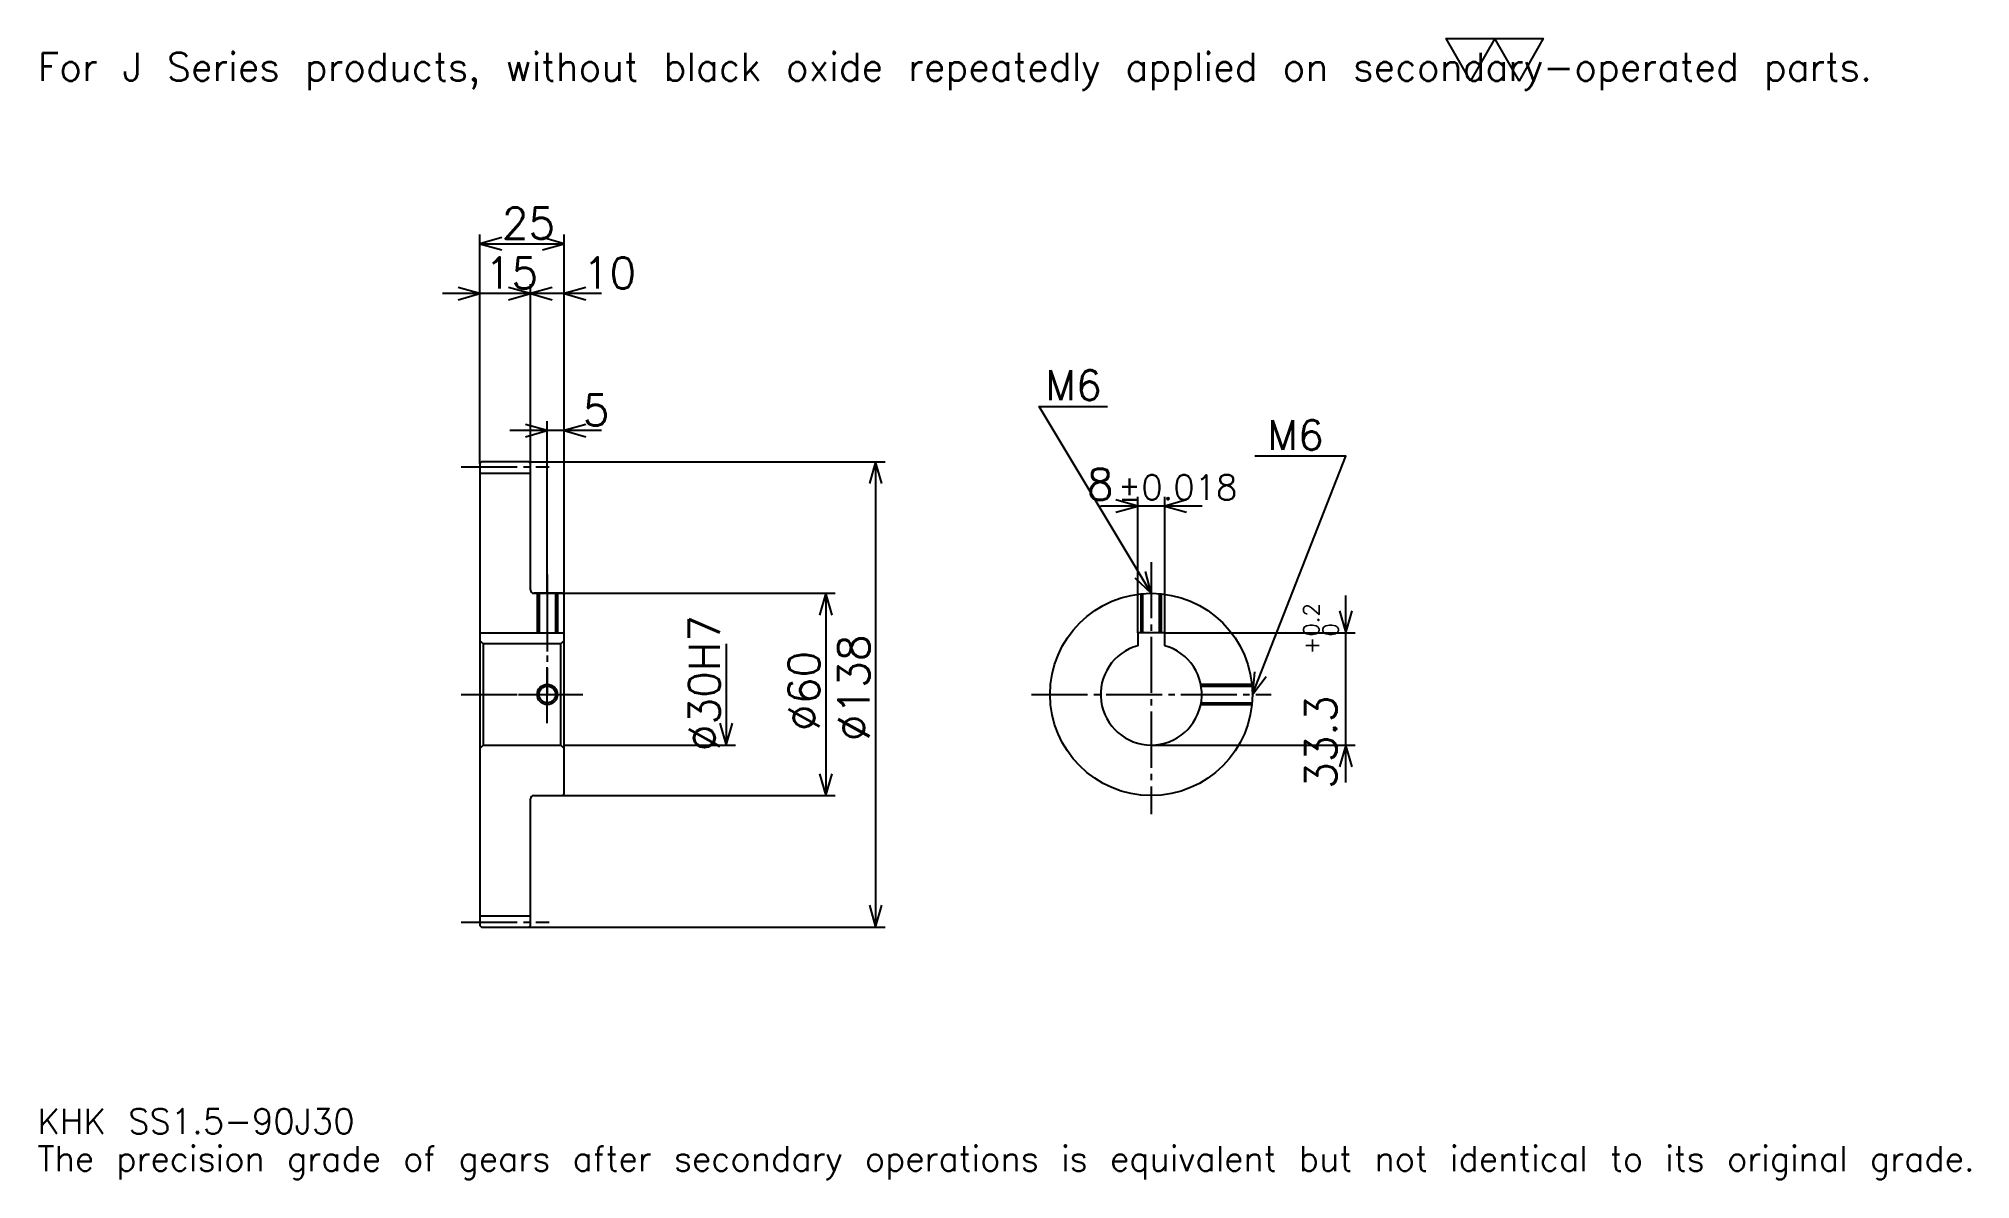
# Model space of a CAD drawing. Extents: x 19 to 592, y 7 to 345.
import ezdxf

# ---------------------------------------------------------------- set-up
doc = ezdxf.new("R2010")
doc.units = 0
doc.linetypes.add('DASHDOT', pattern=[22.173913, 16.630435, -1.847826, 1.847826, -1.847826])
doc.layers.get('0').update_dxf_attribs({"linetype": 'CONTINUOUS'})
doc.layers.add('DASHDOT', color=6, linetype='DASHDOT')
doc.styles.add('KANJI', font='TXT', dxfattribs={"bigfont": 'BIGFONT'})

msp = doc.modelspace()

# ---------------------------------------------------------------- linework, layer by layer
at = {"color": 5}
for p, q in [((149.67392, 219.597824), (149.67392, 287.043488)), ((174.67392, 219.597824), (174.67392, 287.043488)), ((149.67392, 284.271729), (174.67392, 284.271729)), ((175.76088, 269.489136), (138.58696, 269.489136)), ((185.76088, 269.489136), (153.58696, 269.489136)), ((164.67392, 219.597824), (164.67392, 272.260864)), ((169.67392, 219.597824), (169.67392, 231.608688)), ((185.76088, 228.836945), (158.58696, 228.836945)), ((149.67392, 219.097824), (149.67392, 219.597824)), ((164.17392, 219.597824), (174.67392, 219.597824)), ((164.67392, 219.097824), (164.67392, 219.597824)), ((169.67392, 180.597824), (169.67392, 219.597824)), ((169.67392, 180.597824), (169.67392, 219.597824)), ((174.67392, 219.597824), (269.836975, 219.597824)), ((174.67392, 180.097824), (174.67392, 219.597824)), ((267.065216, 219.597824), (267.065216, 81.597824)), ((363.891296, 206.467392), (333.717407, 206.467392)), ((344.804352, 168.897827), (344.804352, 209.239136)), ((352.804352, 168.897827), (352.804352, 209.239136)), ((165.67392, 180.597824), (174.67392, 180.597824)), ((174.67392, 180.597824), (255.054352, 180.597824)), ((252.282623, 180.597824), (252.282623, 120.597824)), ((406.521759, 124.510864), (406.521759, 179.984772)), ((352.804352, 168.897827), (409.293488, 168.897827)), ((222.717407, 165.597824), (222.717407, 135.597824)), ((174.67392, 135.597824), (225.489136, 135.597824)), ((348.804352, 135.597824), (409.293488, 135.597824)), ((165.67392, 120.597824), (174.67392, 120.597824)), ((174.67392, 120.597824), (255.054352, 120.597824)), ((164.17392, 81.597824), (174.67392, 81.597824)), ((174.67392, 81.597824), (269.836975, 81.597824))]:
    msp.add_line(p, q, dxfattribs=at)
at = {"color": 4}
for p, q in [((149.67392, 216.222824), (164.67392, 216.222824)), ((149.67392, 168.897827), (174.67392, 168.897827)), ((173.67392, 165.597824), (174.67392, 166.597824)), ((150.67392, 165.597824), (150.67392, 135.597824)), ((173.67392, 135.597824), (174.67392, 134.597824)), ((149.67392, 84.972824), (164.67392, 84.972824))]:
    msp.add_line(p, q, dxfattribs=at)
at = {"color": 7}
msp.add_lwpolyline([(443.478271, 332.608704), (436.271759, 345.100006), (465.097839, 345.100006), (457.891327, 332.608704), (450.684784, 345.100006), (443.478271, 332.608704)], dxfattribs=at)
at = {"color": 5}
for points in [[(156.141312, 286.119568), (149.67392, 284.271729), (156.141312, 282.42392)], [(168.206528, 282.42392), (174.67392, 284.271729), (168.206528, 286.119568)], [(143.206528, 267.641296), (149.67392, 269.489136), (143.206528, 271.336945)], [(158.206528, 267.641296), (164.67392, 269.489136), (158.206528, 271.336945)], [(171.141312, 271.336945), (164.67392, 269.489136), (171.141312, 267.641296)], [(181.141312, 271.336945), (174.67392, 269.489136), (181.141312, 267.641296)], [(348.804352, 180.597824), (315.543488, 236.032608), (335.869568, 236.032608)], [(163.206528, 226.989136), (169.67392, 228.836945), (163.206528, 230.684784)], [(181.141312, 230.684784), (174.67392, 228.836945), (181.141312, 226.989136)], [(268.913055, 213.130432), (267.065216, 219.597824), (265.217407, 213.130432)], [(378.804352, 150.597824), (406.521759, 221.25), (379.543518, 221.25)], [(338.336975, 204.619568), (344.804352, 206.467392), (338.336975, 208.315216)], [(359.271729, 208.315216), (352.804352, 206.467392), (359.271729, 204.619568)], [(343.892395, 185.192871), (348.804352, 180.597824), (347.061401, 187.094269)], [(254.130432, 174.130432), (252.282623, 180.597824), (250.434784, 174.130432)], [(404.67395, 175.365219), (406.521759, 168.897827), (408.369598, 175.365219)], [(379.446106, 157.29332), (378.804352, 150.597824), (382.886475, 155.943634)], [(220.869568, 142.065216), (222.717407, 135.597824), (224.565216, 142.065216)], [(408.369598, 129.130432), (406.521759, 135.597824), (404.67395, 129.130432)], [(250.434784, 127.065216), (252.282623, 120.597824), (254.130432, 127.065216)], [(265.217407, 88.065216), (267.065216, 81.597824), (268.913055, 88.065216)]]:
    msp.add_lwpolyline(points, dxfattribs=at)
at = {"color": 4}
for points in [[(164.67392, 181.597824), (164.67392, 219.097824), (164.17392, 219.597824), (150.17392, 219.597824), (149.67392, 219.097824), (149.67392, 134.597824)], [(165.67392, 120.597824), (174.17392, 120.597824), (174.67392, 121.097824), (174.67392, 180.097824), (174.17392, 180.597824), (165.67392, 180.597824)], [(166.67392, 180.597824), (166.67392, 168.897827)], [(167.213928, 180.597824), (167.213928, 168.897827)], [(172.133911, 180.597824), (172.133911, 168.897827)], [(172.67392, 180.597824), (172.67392, 168.897827)], [(345.804352, 168.897827), (345.804352, 180.447449)], [(346.34436, 168.897827), (346.34436, 180.496796)], [(351.264343, 168.897827), (351.264343, 180.496796)], [(351.804352, 168.897827), (351.804352, 180.447449)], [(149.67392, 134.597824), (150.67392, 135.597824), (173.67392, 135.597824), (173.67392, 165.597824), (150.67392, 165.597824), (149.67392, 166.597824)], [(352.804352, 165.054657), (352.804352, 168.897827), (344.804352, 168.897827), (344.804352, 165.054657)], [(363.501282, 153.597824), (378.653992, 153.597824)], [(363.601257, 153.057831), (378.703308, 153.057831)], [(363.501282, 147.597824), (378.653992, 147.597824)], [(363.601257, 148.137817), (378.703308, 148.137817)], [(149.67392, 134.597824), (149.67392, 82.097824), (150.17392, 81.597824), (164.17392, 81.597824), (164.67392, 82.097824), (164.67392, 119.597824)]]:
    msp.add_lwpolyline(points, dxfattribs=at)
for centre, radius in [((348.804352, 150.597824), 30), ((169.67392, 150.597824), 2.46)]:
    msp.add_circle(centre, radius, dxfattribs=at)
at = {"color": 7}
msp.add_circle((169.67392, 150.597824), 3, dxfattribs=at)
at = {"color": 4}
for centre, radius, start, end in [((165.67392, 181.597824), 1, 180, 270), ((348.804352, 150.597824), 15, 105.466010323, 74.533989677), ((165.67392, 119.597824), 1, 90, 180)]:
    msp.add_arc(centre, radius, start, end, dxfattribs=at)
at = {"layer": 'DASHDOT', "color": 7}
for p, q in [((144.130447, 218.097824), (170.217392, 218.097824)), ((348.804352, 189.83696), (348.804352, 115.054344)), ((169.67392, 180.597824), (169.67392, 150.597824)), ((144.130447, 150.597824), (180.217392, 150.597824)), ((313.260864, 150.597824), (384.347839, 150.597824)), ((144.130447, 83.097824), (170.217392, 83.097824))]:
    msp.add_line(p, q, dxfattribs=at)
for points in [[(169.67392, 186.141296), (169.67392, 163.35434)], [(169.67392, 142.054352), (169.67392, 159.141296)], [(161.130447, 150.597824), (178.217392, 150.597824)]]:
    msp.add_lwpolyline(points, dxfattribs=at)

# ---------------------------------------------------------------- texts
at = {"color": 7, "style": 'KANJI'}
for s, height, p in [('For J Series products, without black oxide repeatedly applied on secondary-operated parts.', 8.315217, (18.47826, 332.608704)), ('25', 9.23913, (156.168488, 285.75)), ('15', 9.23913, (151.168488, 270.967407)), ('10', 9.23913, (180.217392, 270.967407)), ('M6', 8.869566, (317.391296, 237.880432)), ('5', 9.23913, (180.217392, 230.315216)), ('M6', 8.869566, (383.239136, 223.097824)), ('8', 9.23913, (329.732971, 208.315216)), ('%%p0.018', 7.391304, (338.87854, 208.315216)), ('KHK SS1.5-90J30', 7.391304, (18.47826, 20.326086)), ('The precision grade of gears after secondary operations is equivalent but not identical to its original grade.', 7.391304, (18.47826, 9.23913))]:
    msp.add_text(s, height=height, dxfattribs=at).set_placement(p)
for s, height, p in [('%%c30H7', 9.23913, (220.869568, 133.736404)), ('0.2', 4.619565, (398.576111, 167.738281)), ('%%c138', 9.23913, (265.217407, 136.739136)), ('+', 4.619565, (398.576111, 162.564362)), ('0', 4.619565, (404.304382, 167.738281)), ('%%c60', 9.23913, (250.434784, 139.741852)), ('33.3', 9.23913, (403.75, 122.573753))]:
    msp.add_text(s, height=height, rotation=90, dxfattribs=at).set_placement(p)

doc.saveas('drawing.dxf')
